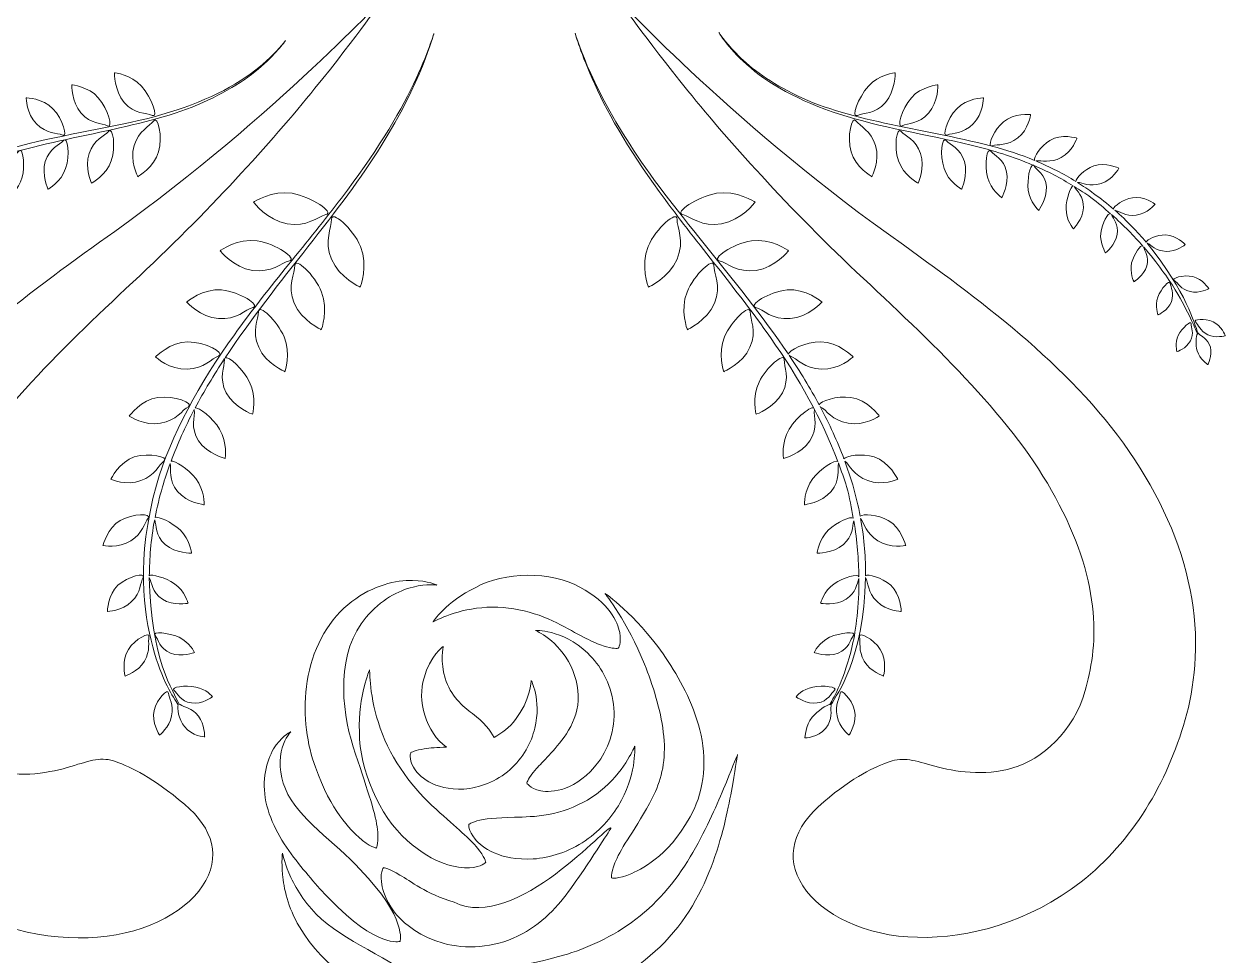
# Model space of a CAD drawing. Extents: x 272 to 570, y -510 to -85.
# Drawn here: x 402.21 to 447.46, y -293.93 to -259.06 of the extents above; entities that cross this region are included whole.
import ezdxf

# ---------------------------------------------------------------- set-up
doc = ezdxf.new("R2010")
doc.units = 0
doc.header["$MEASUREMENT"] = 0
doc.layers.add('Layer 1', color=7, linetype='Continuous')

msp = doc.modelspace()

# ---------------------------------------------------------------- linework, layer by layer
at = {"layer": 'Layer 1', "lineweight": 0}
for points, knots in [([(557.26, -428.987), (551.308, -387.897), (537.651, -351.436), (504.284, -324.924), (502.179, -323.251), (500.029, -321.698), (497.857, -320.198), (497.85, -320.186), (497.849, -320.178), (497.842, -320.165), (494.07, -313.318), (475.261, -287.817), (472.652, -270.415), (472.125, -266.903), (471.92, -263.338), (471.692, -259.797), (470.763, -245.379), (470.267, -230.936), (468.889, -216.548), (468.212, -209.477), (467.389, -202.387), (465.949, -195.426), (464.849, -190.104), (463.985, -182.192), (458.986, -178.931), (455.472, -176.638), (450.202, -176.753), (446.204, -175.918), (440.837, -174.796), (435.555, -173.309), (430.318, -171.692), (429.925, -171.571), (429.532, -171.483), (429.139, -171.379), (426.731, -165.821), (426.432, -160.379), (426.558, -157.057), (434.156, -153.314), (439.591, -143.29), (439.563, -131.489), (439.532, -118.154), (432.541, -107.109), (423.369, -104.865), (427.037, -103.332), (429.611, -99.709), (429.601, -95.486), (429.588, -89.887), (425.038, -85.359), (419.439, -85.373), (413.84, -85.386), (409.312, -89.936), (409.325, -95.534), (409.336, -99.876), (412.079, -103.564), (415.92, -104.999), (407.017, -107.569), (400.346, -118.5), (400.377, -131.582), (400.405, -143.383), (405.887, -153.381), (413.503, -157.088), (413.644, -160.387), (413.376, -165.778), (411.04, -171.308), (404.952, -172.487), (398.92, -174.461), (393.031, -175.989), (388.501, -177.164), (383.193, -176.433), (379.119, -179.12), (374.136, -182.405), (373.309, -190.321), (372.234, -195.648), (370.828, -202.617), (370.038, -209.71), (369.395, -216.784), (368.085, -231.178), (367.658, -245.623), (366.797, -260.046), (366.586, -263.588), (366.398, -267.154), (365.888, -270.669), (363.36, -288.082), (344.039, -315.749), (340.3, -322.614), (340.296, -322.62), (340.296, -322.624), (340.293, -322.63), (339.113, -323.503), (337.94, -324.392), (336.781, -325.322), (303.541, -351.992), (290.057, -388.517), (284.3, -429.635), (280.539, -456.493), (275.992, -483.154), (271.989, -509.907), (271.989, -509.907), (569.901, -509.907), (569.901, -509.907), (565.771, -483.169), (561.148, -455.828), (557.26, -428.987)], [0, 0, 0, 0, 1, 1, 1, 2, 2, 2, 3, 3, 3, 4, 4, 4, 5, 5, 5, 6, 6, 6, 7, 7, 7, 8, 8, 8, 9, 9, 9, 10, 10, 10, 11, 11, 11, 12, 12, 12, 13, 13, 13, 14, 14, 14, 15, 15, 15, 16, 16, 16, 17, 17, 17, 18, 18, 18, 19, 19, 19, 20, 20, 20, 21, 21, 21, 22, 22, 22, 23, 23, 23, 24, 24, 24, 25, 25, 25, 26, 26, 26, 27, 27, 27, 28, 28, 28, 29, 29, 29, 30, 30, 30, 31, 31, 31, 32, 32, 32, 33, 33, 33, 34, 34, 34, 34]), ([(398.426, -291.241), (396.453, -289.738), (395.125, -287.515), (394.443, -285.128), (394.101, -283.934), (393.888, -282.334), (394.192, -280.542), (394.478, -278.781), (395.243, -276.945), (396.346, -275.292), (398.547, -271.928), (401.995, -269.415), (405.028, -267.218), (411.175, -262.918), (415.65, -258.097), (415.65, -258.097), (415.65, -258.097), (414.723, -259.446), (413.091, -261.461), (411.469, -263.476), (409.064, -266.128), (406.273, -268.716), (403.512, -271.297), (400.648, -274.062), (399.168, -276.978), (398.41, -278.414), (397.992, -279.829), (397.886, -281.048), (397.772, -282.242), (397.969, -283.282), (398.185, -284.043), (398.618, -285.599), (399.862, -286.675), (400.98, -286.975), (402.088, -287.293), (403.225, -287.066), (403.952, -286.843), (404.714, -286.618), (405.094, -286.462), (405.652, -286.665), (406.184, -286.866), (407.026, -287.251), (408.205, -288.256), (409.299, -289.181), (409.595, -290.235), (408.885, -291.315), (408.195, -292.362), (406.537, -293.198), (404.596, -293.251), (402.659, -293.321), (400.422, -292.742), (398.426, -291.241)], [0, 0, 0, 0, 1, 1, 1, 2, 2, 2, 3, 3, 3, 4, 4, 4, 5, 5, 5, 6, 6, 6, 7, 7, 7, 8, 8, 8, 9, 9, 9, 10, 10, 10, 11, 11, 11, 12, 12, 12, 13, 13, 13, 14, 14, 14, 15, 15, 15, 16, 16, 16, 17, 17, 17, 17]), ([(435.653, -293.236), (433.714, -293.205), (432.044, -292.375), (431.363, -291.315), (430.661, -290.221), (430.99, -289.142), (432.146, -288.164), (433.263, -287.212), (434.071, -286.852), (434.596, -286.666), (435.145, -286.476), (435.537, -286.625), (436.297, -286.828), (437.024, -287.031), (438.148, -287.224), (439.221, -286.896), (440.304, -286.585), (441.506, -285.529), (441.931, -284.005), (442.142, -283.259), (442.336, -282.238), (442.225, -281.067), (442.122, -279.868), (441.712, -278.471), (440.961, -277.048), (439.498, -274.159), (436.649, -271.404), (433.887, -268.822), (431.093, -266.232), (428.681, -263.573), (427.057, -261.555), (425.421, -259.536), (424.491, -258.185), (424.491, -258.185), (424.491, -258.185), (428.977, -263.017), (435.132, -267.324), (438.166, -269.522), (441.599, -272.026), (443.784, -275.363), (444.879, -277.002), (445.636, -278.82), (445.919, -280.56), (446.22, -282.33), (446.01, -283.911), (445.673, -285.09), (444.999, -287.445), (443.714, -289.648), (441.774, -291.162), (439.814, -292.673), (437.59, -293.286), (435.653, -293.236)], [0, 0, 0, 0, 1, 1, 1, 2, 2, 2, 3, 3, 3, 4, 4, 4, 5, 5, 5, 6, 6, 6, 7, 7, 7, 8, 8, 8, 9, 9, 9, 10, 10, 10, 11, 11, 11, 12, 12, 12, 13, 13, 13, 14, 14, 14, 15, 15, 15, 16, 16, 16, 17, 17, 17, 17]), ([(402.061, -263.783), (402.174, -263.809), (402.239, -264.373), (402.132, -264.791), (402.007, -265.269), (401.6, -265.554), (401.6, -265.554), (401.6, -265.554), (401.316, -265.067), (401.418, -264.582), (401.525, -264.095), (401.874, -263.978), (402.01, -263.808), (402.02, -263.8), (402.029, -263.792), (402.029, -263.792), (401.482, -263.945), (400.949, -264.123), (400.444, -264.334), (400.55, -264.374), (400.652, -264.874), (400.607, -265.267), (400.547, -265.72), (400.217, -266.029), (400.217, -266.029), (400.217, -266.029), (399.893, -265.611), (399.928, -265.145), (399.966, -264.674), (400.285, -264.538), (400.39, -264.358), (400.39, -264.358), (400.394, -264.354), (400.394, -264.354), (399.876, -264.587), (399.375, -264.828), (398.928, -265.118), (399.031, -265.155), (399.189, -265.602), (399.189, -265.957), (399.197, -266.397), (398.913, -266.718), (398.913, -266.718), (398.913, -266.718), (398.558, -266.365), (398.538, -265.931), (398.526, -265.504), (398.785, -265.316), (398.873, -265.152), (398.66, -265.274), (398.47, -265.424), (398.274, -265.554), (398.015, -265.749), (397.768, -265.933), (397.547, -266.128), (397.646, -266.15), (397.847, -266.547), (397.89, -266.879), (397.934, -267.272), (397.713, -267.617), (397.713, -267.617), (397.713, -267.617), (397.344, -267.333), (397.278, -266.93), (397.212, -266.528), (397.44, -266.338), (397.499, -266.171), (397.03, -266.566), (396.659, -266.972), (396.327, -267.336), (396.415, -267.325), (396.655, -267.681), (396.736, -267.996), (396.822, -268.358), (396.647, -268.7), (396.647, -268.7), (396.647, -268.7), (396.276, -268.478), (396.17, -268.108), (396.07, -267.74), (396.27, -267.539), (396.298, -267.372), (396.298, -267.372), (396.298, -267.37), (396.298, -267.37), (394.777, -269.223), (394.489, -270.283), (394.288, -270.645), (394.294, -270.651), (394.299, -270.66), (394.299, -270.674), (394.305, -270.821), (394.443, -271.014), (394.337, -271.317), (394.246, -271.622), (393.923, -271.811), (393.923, -271.811), (393.923, -271.811), (393.754, -271.484), (393.852, -271.157), (393.94, -270.903), (394.166, -270.659), (394.257, -270.639), (394.349, -270.381), (394.508, -269.85), (395.009, -268.943), (395.517, -268.057), (396.371, -266.733), (398.167, -265.405), (399.37, -264.5), (401.004, -263.827), (402.705, -263.454), (404.402, -263.06), (406.15, -262.824), (407.65, -262.357), (409.154, -261.905), (410.386, -261.22), (411.132, -260.564), (411.545, -260.206), (411.822, -259.889), (411.99, -259.675), (411.891, -259.806), (411.765, -259.964), (411.571, -260.173), (411.139, -260.643), (410.425, -261.231), (409.459, -261.719), (407.537, -262.775), (404.659, -263.094), (402.061, -263.783)], [0, 0, 0, 0, 1, 1, 1, 2, 2, 2, 3, 3, 3, 4, 4, 4, 5, 5, 5, 6, 6, 6, 7, 7, 7, 8, 8, 8, 9, 9, 9, 10, 10, 10, 11, 11, 11, 12, 12, 12, 13, 13, 13, 14, 14, 14, 15, 15, 15, 16, 16, 16, 17, 17, 17, 18, 18, 18, 19, 19, 19, 20, 20, 20, 21, 21, 21, 22, 22, 22, 23, 23, 23, 24, 24, 24, 25, 25, 25, 26, 26, 26, 27, 27, 27, 28, 28, 28, 29, 29, 29, 30, 30, 30, 31, 31, 31, 32, 32, 32, 33, 33, 33, 34, 34, 34, 35, 35, 35, 36, 36, 36, 37, 37, 37, 38, 38, 38, 39, 39, 39, 40, 40, 40, 41, 41, 41, 42, 42, 42, 43, 43, 43, 43]), ([(408.739, -274.654), (408.41, -274.151), (408.607, -273.753), (408.575, -273.493), (408.575, -273.493), (408.576, -273.485), (408.576, -273.485), (408.233, -274.13), (407.945, -274.782), (407.707, -275.42), (407.84, -275.377), (408.348, -275.706), (408.63, -276.069), (408.967, -276.512), (408.948, -277.049), (408.948, -277.049), (408.948, -277.049), (408.316, -276.974), (407.948, -276.551), (407.595, -276.127), (407.721, -275.735), (407.677, -275.498), (407.566, -275.792), (407.473, -276.088), (407.385, -276.374), (407.267, -276.773), (407.181, -277.155), (407.105, -277.525), (407.22, -277.467), (407.739, -277.705), (408.053, -277.998), (408.416, -278.35), (408.475, -278.857), (408.475, -278.857), (408.475, -278.857), (407.879, -278.877), (407.487, -278.536), (407.094, -278.193), (407.172, -277.821), (407.092, -277.606), (406.946, -278.377), (406.899, -279.079), (406.892, -279.709), (406.968, -279.625), (407.499, -279.774), (407.831, -280.006), (408.228, -280.279), (408.34, -280.736), (408.34, -280.736), (408.34, -280.736), (407.79, -280.842), (407.383, -280.582), (406.978, -280.315), (406.99, -279.953), (406.892, -279.768), (406.892, -279.768), (406.891, -279.766), (406.891, -279.766), (406.938, -282.844), (407.806, -284.04), (408.006, -284.508), (408.017, -284.507), (408.03, -284.509), (408.044, -284.52), (408.192, -284.634), (408.488, -284.641), (408.728, -284.956), (408.963, -285.267), (408.964, -285.736), (408.964, -285.736), (408.964, -285.736), (408.482, -285.713), (408.208, -285.352), (407.988, -285.073), (407.918, -284.643), (407.976, -284.535), (407.787, -284.243), (407.366, -283.65), (407.017, -282.364), (406.687, -281.098), (406.384, -279.069), (407.16, -276.308), (407.694, -274.456), (408.769, -272.489), (410.076, -270.683), (411.378, -268.869), (412.868, -267.175), (414.081, -265.57), (415.309, -263.975), (416.242, -262.456), (416.781, -261.304), (417.331, -260.156), (417.545, -259.413), (417.545, -259.413), (417.545, -259.413), (417.058, -261.269), (415.567, -263.611), (414.137, -265.986), (411.648, -268.664), (409.732, -271.543), (409.861, -271.473), (410.402, -271.963), (410.645, -272.459), (410.923, -273.03), (410.755, -273.661), (410.755, -273.661), (410.755, -273.661), (410.075, -273.422), (409.773, -272.86), (409.475, -272.294), (409.713, -271.888), (409.704, -271.61), (409.704, -271.61), (409.708, -271.578), (409.708, -271.578), (409.309, -272.186), (408.938, -272.804), (408.607, -273.424), (408.742, -273.376), (409.259, -273.788), (409.523, -274.219), (409.824, -274.727), (409.728, -275.316), (409.728, -275.316), (409.728, -275.316), (409.066, -275.151), (408.739, -274.654)], [0, 0, 0, 0, 1, 1, 1, 2, 2, 2, 3, 3, 3, 4, 4, 4, 5, 5, 5, 6, 6, 6, 7, 7, 7, 8, 8, 8, 9, 9, 9, 10, 10, 10, 11, 11, 11, 12, 12, 12, 13, 13, 13, 14, 14, 14, 15, 15, 15, 16, 16, 16, 17, 17, 17, 18, 18, 18, 19, 19, 19, 20, 20, 20, 21, 21, 21, 22, 22, 22, 23, 23, 23, 24, 24, 24, 25, 25, 25, 26, 26, 26, 27, 27, 27, 28, 28, 28, 29, 29, 29, 30, 30, 30, 31, 31, 31, 32, 32, 32, 33, 33, 33, 34, 34, 34, 35, 35, 35, 36, 36, 36, 37, 37, 37, 38, 38, 38, 39, 39, 39, 40, 40, 40, 41, 41, 41, 42, 42, 42, 42]), ([(426.206, -265.628), (424.999, -264.012), (424.089, -262.474), (423.569, -261.311), (423.039, -260.152), (422.839, -259.407), (422.839, -259.407), (422.839, -259.407), (423.361, -261.25), (424.883, -263.557), (426.343, -265.899), (428.862, -268.531), (430.823, -271.417), (430.808, -271.271), (431.462, -270.95), (432.035, -270.95), (432.69, -270.95), (433.241, -271.515), (433.241, -271.515), (433.241, -271.515), (432.708, -272.002), (432.057, -271.976), (431.406, -271.956), (431.141, -271.57), (430.875, -271.469), (430.862, -271.465), (430.854, -271.459), (430.847, -271.453), (431.255, -272.062), (431.635, -272.683), (431.974, -273.309), (432.009, -273.171), (432.634, -272.957), (433.155, -273.031), (433.776, -273.111), (434.222, -273.726), (434.222, -273.726), (434.222, -273.726), (433.665, -274.107), (433.055, -273.998), (432.452, -273.893), (432.247, -273.503), (432.012, -273.376), (432.012, -273.376), (432.006, -273.371), (432.006, -273.371), (432.356, -274.022), (432.652, -274.683), (432.897, -275.331), (432.967, -275.211), (433.566, -275.111), (434.035, -275.259), (434.594, -275.431), (434.915, -276.092), (434.915, -276.092), (434.915, -276.092), (434.334, -276.351), (433.793, -276.145), (433.252, -275.952), (433.129, -275.566), (432.927, -275.411), (433.04, -275.709), (433.135, -276.009), (433.225, -276.302), (433.345, -276.709), (433.433, -277.1), (433.509, -277.478), (433.598, -277.381), (434.161, -277.403), (434.559, -277.635), (435.049, -277.908), (435.209, -278.57), (435.209, -278.57), (435.209, -278.57), (434.628, -278.689), (434.168, -278.398), (433.724, -278.117), (433.665, -277.745), (433.522, -277.561), (433.668, -278.348), (433.71, -279.066), (433.71, -279.708), (433.786, -279.623), (434.317, -279.758), (434.648, -280.059), (435.023, -280.407), (435.045, -281.043), (435.045, -281.043), (435.045, -281.043), (434.498, -281.029), (434.138, -280.671), (433.774, -280.319), (433.821, -279.963), (433.71, -279.768), (433.71, -279.768), (433.709, -279.766), (433.709, -279.766), (433.621, -282.911), (432.653, -284.097), (432.41, -284.539), (432.417, -284.548), (432.42, -284.561), (432.416, -284.579), (432.384, -284.761), (432.502, -285.062), (432.214, -285.414), (431.921, -285.768), (431.438, -285.773), (431.438, -285.773), (431.438, -285.773), (431.459, -285.304), (431.709, -284.998), (431.915, -284.758), (432.251, -284.531), (432.373, -284.525), (432.534, -284.216), (432.906, -283.604), (433.21, -282.329), (433.355, -281.692), (433.464, -280.833), (433.457, -279.812), (433.377, -280.006), (433.36, -280.333), (432.982, -280.582), (432.575, -280.842), (432.025, -280.736), (432.025, -280.736), (432.025, -280.736), (432.137, -280.279), (432.535, -280.006), (432.886, -279.76), (433.434, -279.621), (433.456, -279.739), (433.447, -279.103), (433.404, -278.42), (433.265, -277.648), (433.204, -277.867), (433.249, -278.212), (432.878, -278.536), (432.486, -278.877), (431.89, -278.857), (431.89, -278.857), (431.89, -278.857), (431.949, -278.35), (432.312, -277.998), (432.64, -277.691), (433.164, -277.466), (433.245, -277.553), (433.173, -277.165), (433.118, -276.792), (432.999, -276.369), (432.915, -276.078), (432.797, -275.78), (432.688, -275.484), (432.687, -275.487), (432.69, -275.487), (432.689, -275.49), (432.64, -275.726), (432.775, -276.122), (432.417, -276.551), (432.049, -276.974), (431.417, -277.049), (431.417, -277.049), (431.417, -277.049), (431.398, -276.512), (431.735, -276.069), (432.024, -275.695), (432.555, -275.36), (432.668, -275.426), (432.091, -273.884), (431.208, -272.288), (430.144, -270.786), (428.867, -268.969), (427.399, -267.255), (426.206, -265.628)], [0, 0, 0, 0, 1, 1, 1, 2, 2, 2, 3, 3, 3, 4, 4, 4, 5, 5, 5, 6, 6, 6, 7, 7, 7, 8, 8, 8, 9, 9, 9, 10, 10, 10, 11, 11, 11, 12, 12, 12, 13, 13, 13, 14, 14, 14, 15, 15, 15, 16, 16, 16, 17, 17, 17, 18, 18, 18, 19, 19, 19, 20, 20, 20, 21, 21, 21, 22, 22, 22, 23, 23, 23, 24, 24, 24, 25, 25, 25, 26, 26, 26, 27, 27, 27, 28, 28, 28, 29, 29, 29, 30, 30, 30, 31, 31, 31, 32, 32, 32, 33, 33, 33, 34, 34, 34, 35, 35, 35, 36, 36, 36, 37, 37, 37, 38, 38, 38, 39, 39, 39, 40, 40, 40, 41, 41, 41, 42, 42, 42, 43, 43, 43, 44, 44, 44, 45, 45, 45, 46, 46, 46, 47, 47, 47, 48, 48, 48, 49, 49, 49, 50, 50, 50, 51, 51, 51, 52, 52, 52, 53, 53, 53, 54, 54, 54, 55, 55, 55, 56, 56, 56, 57, 57, 57, 58, 58, 58, 58]), ([(445.3, -268.999), (445.03, -268.561), (444.642, -268.004), (444.115, -267.398), (444.157, -267.56), (444.329, -267.758), (444.235, -268.108), (444.128, -268.478), (443.757, -268.7), (443.757, -268.7), (443.757, -268.7), (443.582, -268.358), (443.669, -267.996), (443.756, -267.656), (444.02, -267.289), (444.086, -267.365), (443.755, -266.987), (443.382, -266.594), (442.914, -266.187), (442.981, -266.351), (443.191, -266.539), (443.126, -266.93), (443.06, -267.333), (442.692, -267.617), (442.692, -267.617), (442.692, -267.617), (442.47, -267.272), (442.514, -266.879), (442.562, -266.512), (442.796, -266.088), (442.877, -266.156), (442.64, -265.952), (442.419, -265.749), (442.139, -265.542), (441.946, -265.396), (441.727, -265.267), (441.513, -265.134), (441.518, -265.139), (441.524, -265.138), (441.528, -265.147), (441.613, -265.312), (441.879, -265.499), (441.866, -265.931), (441.847, -266.365), (441.491, -266.718), (441.491, -266.718), (441.491, -266.718), (441.207, -266.397), (441.215, -265.957), (441.215, -265.589), (441.385, -265.124), (441.486, -265.116), (441.018, -264.826), (440.516, -264.561), (439.972, -264.332), (439.986, -264.332), (440.001, -264.339), (440.014, -264.358), (440.12, -264.538), (440.438, -264.674), (440.477, -265.144), (440.511, -265.611), (440.187, -266.029), (440.187, -266.029), (440.187, -266.029), (439.857, -265.72), (439.797, -265.267), (439.75, -264.863), (439.862, -264.343), (439.969, -264.331), (439.243, -264.026), (438.468, -263.774), (437.667, -263.59), (435.983, -263.181), (434.233, -262.921), (432.731, -262.429), (431.227, -261.954), (429.999, -261.243), (429.263, -260.573), (428.52, -259.906), (428.219, -259.375), (428.219, -259.375), (428.219, -259.375), (428.416, -259.69), (428.857, -260.15), (429.296, -260.609), (430.014, -261.18), (430.98, -261.649), (432.904, -262.666), (435.759, -262.94), (438.39, -263.612), (438.307, -263.535), (438.527, -263.007), (438.868, -262.718), (439.256, -262.382), (439.884, -262.443), (439.884, -262.443), (439.884, -262.443), (439.813, -263.001), (439.41, -263.316), (439.011, -263.632), (438.657, -263.54), (438.448, -263.616), (438.435, -263.618), (438.423, -263.621), (438.423, -263.621), (438.976, -263.771), (439.518, -263.947), (440.033, -264.158), (439.985, -264.059), (440.256, -263.613), (440.612, -263.408), (441.035, -263.154), (441.619, -263.323), (441.619, -263.323), (441.619, -263.323), (441.46, -263.829), (441.034, -264.051), (440.613, -264.274), (440.292, -264.146), (440.09, -264.178), (440.09, -264.178), (440.084, -264.178), (440.084, -264.178), (440.613, -264.412), (441.124, -264.656), (441.58, -264.95), (441.567, -264.842), (441.888, -264.495), (442.252, -264.361), (442.677, -264.211), (443.189, -264.452), (443.189, -264.452), (443.189, -264.452), (442.957, -264.887), (442.523, -265.024), (442.095, -265.168), (441.838, -264.98), (441.637, -264.984), (441.854, -265.108), (442.048, -265.26), (442.247, -265.393), (442.511, -265.59), (442.762, -265.778), (442.986, -265.979), (442.992, -265.876), (443.347, -265.615), (443.702, -265.557), (444.132, -265.479), (444.546, -265.793), (444.546, -265.793), (444.546, -265.793), (444.256, -266.155), (443.836, -266.208), (443.431, -266.259), (443.214, -266.061), (443.034, -266.022), (443.511, -266.426), (443.885, -266.842), (444.217, -267.216), (444.219, -267.127), (444.605, -266.938), (444.945, -266.949), (445.348, -266.955), (445.676, -267.307), (445.676, -267.307), (445.676, -267.307), (445.346, -267.588), (444.957, -267.564), (444.565, -267.546), (444.403, -267.318), (444.248, -267.252), (444.248, -267.252), (444.246, -267.251), (444.246, -267.251), (445.77, -269.156), (445.996, -270.252), (446.16, -270.629), (446.169, -270.629), (446.178, -270.633), (446.187, -270.644), (446.279, -270.753), (446.516, -270.82), (446.616, -271.148), (446.703, -271.481), (446.522, -271.801), (446.522, -271.801), (446.522, -271.801), (446.206, -271.6), (446.126, -271.288), (446.051, -271.045), (446.074, -270.723), (446.133, -270.645), (446.017, -270.395), (445.823, -269.881), (445.3, -268.999)], [0, 0, 0, 0, 1, 1, 1, 2, 2, 2, 3, 3, 3, 4, 4, 4, 5, 5, 5, 6, 6, 6, 7, 7, 7, 8, 8, 8, 9, 9, 9, 10, 10, 10, 11, 11, 11, 12, 12, 12, 13, 13, 13, 14, 14, 14, 15, 15, 15, 16, 16, 16, 17, 17, 17, 18, 18, 18, 19, 19, 19, 20, 20, 20, 21, 21, 21, 22, 22, 22, 23, 23, 23, 24, 24, 24, 25, 25, 25, 26, 26, 26, 27, 27, 27, 28, 28, 28, 29, 29, 29, 30, 30, 30, 31, 31, 31, 32, 32, 32, 33, 33, 33, 34, 34, 34, 35, 35, 35, 36, 36, 36, 37, 37, 37, 38, 38, 38, 39, 39, 39, 40, 40, 40, 41, 41, 41, 42, 42, 42, 43, 43, 43, 44, 44, 44, 45, 45, 45, 46, 46, 46, 47, 47, 47, 48, 48, 48, 49, 49, 49, 50, 50, 50, 51, 51, 51, 52, 52, 52, 53, 53, 53, 54, 54, 54, 55, 55, 55, 56, 56, 56, 57, 57, 57, 58, 58, 58, 59, 59, 59, 60, 60, 60, 61, 61, 61, 62, 62, 62, 63, 63, 63, 64, 64, 64, 65, 65, 65, 65]), ([(405.59, -260.88), (405.59, -260.88), (406.21, -260.949), (406.593, -261.382), (406.984, -261.819), (407.24, -262.579), (407.002, -262.477), (406.767, -262.373), (406.342, -262.438), (405.954, -261.99), (405.57, -261.543), (405.59, -260.88), (405.59, -260.88)], [0, 0, 0, 0, 1, 1, 1, 2, 2, 2, 3, 3, 3, 4, 4, 4, 4]), ([(434.45, -261.99), (434.062, -262.438), (433.638, -262.373), (433.403, -262.477), (433.164, -262.579), (433.421, -261.819), (433.811, -261.382), (434.194, -260.949), (434.814, -260.88), (434.814, -260.88), (434.814, -260.88), (434.834, -261.543), (434.45, -261.99)], [0, 0, 0, 0, 1, 1, 1, 2, 2, 2, 3, 3, 3, 4, 4, 4, 4]), ([(403.989, -261.33), (403.989, -261.33), (404.617, -261.39), (404.982, -261.815), (405.349, -262.239), (405.549, -262.976), (405.329, -262.868), (405.108, -262.76), (404.703, -262.809), (404.332, -262.384), (403.962, -261.959), (403.989, -261.33), (403.989, -261.33)], [0, 0, 0, 0, 1, 1, 1, 2, 2, 2, 3, 3, 3, 4, 4, 4, 4]), ([(436.072, -262.384), (435.701, -262.809), (435.296, -262.76), (435.075, -262.868), (434.855, -262.976), (435.055, -262.239), (435.423, -261.815), (435.787, -261.39), (436.415, -261.33), (436.415, -261.33), (436.415, -261.33), (436.442, -261.959), (436.072, -262.384)], [0, 0, 0, 0, 1, 1, 1, 2, 2, 2, 3, 3, 3, 4, 4, 4, 4]), ([(402.284, -261.815), (402.284, -261.815), (402.917, -261.833), (403.284, -262.225), (403.652, -262.616), (403.849, -263.311), (403.639, -263.213), (403.427, -263.115), (403.045, -263.175), (402.668, -262.793), (402.289, -262.411), (402.284, -261.815), (402.284, -261.815)], [0, 0, 0, 0, 1, 1, 1, 2, 2, 2, 3, 3, 3, 4, 4, 4, 4]), ([(438.121, -261.815), (438.121, -261.815), (438.116, -262.411), (437.736, -262.793), (437.359, -263.175), (436.977, -263.115), (436.765, -263.213), (436.556, -263.311), (436.752, -262.616), (437.12, -262.225), (437.487, -261.833), (438.121, -261.815), (438.121, -261.815)], [0, 0, 0, 0, 1, 1, 1, 2, 2, 2, 3, 3, 3, 4, 4, 4, 4]), ([(405.466, -264.175), (405.284, -264.713), (404.729, -265.01), (404.729, -265.01), (404.729, -265.01), (404.461, -264.439), (404.638, -263.905), (404.814, -263.37), (405.211, -263.258), (405.371, -263.07), (405.529, -262.884), (405.646, -263.638), (405.466, -264.175)], [0, 0, 0, 0, 1, 1, 1, 2, 2, 2, 3, 3, 3, 4, 4, 4, 4]), ([(407.241, -263.834), (407.075, -264.422), (406.461, -264.768), (406.461, -264.768), (406.461, -264.768), (406.15, -264.18), (406.322, -263.607), (406.492, -263.036), (406.902, -262.891), (407.057, -262.68), (407.205, -262.471), (407.403, -263.253), (407.241, -263.834)], [0, 0, 0, 0, 1, 1, 1, 2, 2, 2, 3, 3, 3, 4, 4, 4, 4]), ([(433.348, -262.68), (433.502, -262.891), (433.912, -263.036), (434.082, -263.607), (434.254, -264.18), (433.943, -264.768), (433.943, -264.768), (433.943, -264.768), (433.329, -264.422), (433.163, -263.834), (433.001, -263.253), (433.199, -262.471), (433.348, -262.68)], [0, 0, 0, 0, 1, 1, 1, 2, 2, 2, 3, 3, 3, 4, 4, 4, 4]), ([(435.033, -263.07), (435.193, -263.258), (435.59, -263.37), (435.767, -263.905), (435.943, -264.439), (435.675, -265.01), (435.675, -265.01), (435.675, -265.01), (435.12, -264.713), (434.938, -264.175), (434.758, -263.638), (434.876, -262.884), (435.033, -263.07)], [0, 0, 0, 0, 1, 1, 1, 2, 2, 2, 3, 3, 3, 4, 4, 4, 4]), ([(403.759, -264.458), (403.592, -264.962), (403.107, -265.241), (403.107, -265.241), (403.107, -265.241), (402.846, -264.704), (402.998, -264.198), (403.152, -263.69), (403.528, -263.586), (403.681, -263.412), (403.835, -263.238), (403.926, -263.955), (403.759, -264.458)], [0, 0, 0, 0, 1, 1, 1, 2, 2, 2, 3, 3, 3, 4, 4, 4, 4]), ([(436.723, -263.412), (436.876, -263.586), (437.252, -263.69), (437.406, -264.198), (437.558, -264.704), (437.298, -265.241), (437.298, -265.241), (437.298, -265.241), (436.813, -264.962), (436.645, -264.458), (436.479, -263.955), (436.57, -263.238), (436.723, -263.412)], [0, 0, 0, 0, 1, 1, 1, 2, 2, 2, 3, 3, 3, 4, 4, 4, 4]), ([(438.395, -263.808), (438.53, -263.978), (438.879, -264.095), (438.986, -264.582), (439.088, -265.067), (438.804, -265.554), (438.804, -265.554), (438.804, -265.554), (438.398, -265.269), (438.272, -264.791), (438.149, -264.312), (438.255, -263.639), (438.395, -263.808)], [0, 0, 0, 0, 1, 1, 1, 2, 2, 2, 3, 3, 3, 4, 4, 4, 4]), ([(410.795, -265.72), (410.795, -265.72), (411.491, -265.262), (412.237, -265.39), (412.981, -265.518), (413.824, -266.11), (413.503, -266.188), (413.181, -266.264), (412.8, -266.665), (412.052, -266.534), (411.304, -266.402), (410.795, -265.72), (410.795, -265.72)], [0, 0, 0, 0, 1, 1, 1, 2, 2, 2, 3, 3, 3, 4, 4, 4, 4]), ([(428.314, -266.534), (427.565, -266.665), (427.185, -266.264), (426.863, -266.188), (426.541, -266.11), (427.384, -265.518), (428.129, -265.39), (428.874, -265.262), (429.57, -265.72), (429.57, -265.72), (429.57, -265.72), (429.061, -266.402), (428.314, -266.534)], [0, 0, 0, 0, 1, 1, 1, 2, 2, 2, 3, 3, 3, 4, 4, 4, 4]), ([(414.787, -268.9), (414.787, -268.9), (414.007, -268.559), (413.714, -267.855), (413.421, -267.152), (413.722, -266.686), (413.716, -266.353), (413.707, -266.023), (414.503, -266.678), (414.801, -267.385), (415.098, -268.09), (414.787, -268.9), (414.787, -268.9)], [0, 0, 0, 0, 1, 1, 1, 2, 2, 2, 3, 3, 3, 4, 4, 4, 4]), ([(425.564, -267.385), (425.862, -266.678), (426.658, -266.023), (426.65, -266.353), (426.643, -266.686), (426.944, -267.152), (426.651, -267.855), (426.358, -268.559), (425.579, -268.9), (425.579, -268.9), (425.579, -268.9), (425.267, -268.09), (425.564, -267.385)], [0, 0, 0, 0, 1, 1, 1, 2, 2, 2, 3, 3, 3, 4, 4, 4, 4]), ([(410.929, -267.169), (411.644, -267.279), (412.44, -267.847), (412.135, -267.919), (411.828, -267.993), (411.472, -268.377), (410.755, -268.275), (410.038, -268.175), (409.54, -267.539), (409.54, -267.539), (409.54, -267.539), (410.215, -267.056), (410.929, -267.169)], [0, 0, 0, 0, 1, 1, 1, 2, 2, 2, 3, 3, 3, 4, 4, 4, 4]), ([(429.61, -268.275), (428.894, -268.377), (428.537, -267.993), (428.23, -267.919), (427.926, -267.847), (428.721, -267.279), (429.436, -267.169), (430.15, -267.056), (430.825, -267.539), (430.825, -267.539), (430.825, -267.539), (430.327, -268.175), (429.61, -268.275)], [0, 0, 0, 0, 1, 1, 1, 2, 2, 2, 3, 3, 3, 4, 4, 4, 4]), ([(413.331, -270.496), (413.331, -270.496), (412.596, -270.164), (412.318, -269.5), (412.043, -268.835), (412.339, -268.399), (412.342, -268.085), (412.346, -267.771), (413.074, -268.424), (413.343, -269.093), (413.609, -269.763), (413.331, -270.496), (413.331, -270.496)], [0, 0, 0, 0, 1, 1, 1, 2, 2, 2, 3, 3, 3, 4, 4, 4, 4]), ([(427.035, -270.496), (427.035, -270.496), (426.756, -269.763), (427.023, -269.093), (427.291, -268.424), (428.019, -267.771), (428.023, -268.085), (428.027, -268.399), (428.323, -268.835), (428.047, -269.5), (427.77, -270.164), (427.035, -270.496), (427.035, -270.496)], [0, 0, 0, 0, 1, 1, 1, 2, 2, 2, 3, 3, 3, 4, 4, 4, 4]), ([(444.648, -269.281), (444.768, -268.956), (445.094, -268.6), (445.111, -268.754), (445.131, -268.904), (445.281, -269.118), (445.157, -269.446), (445.031, -269.772), (444.661, -269.94), (444.661, -269.94), (444.661, -269.94), (444.521, -269.611), (444.648, -269.281)], [0, 0, 0, 0, 1, 1, 1, 2, 2, 2, 3, 3, 3, 4, 4, 4, 4]), ([(445.96, -268.505), (446.315, -268.588), (446.562, -268.958), (446.562, -268.958), (446.562, -268.958), (446.216, -269.151), (445.857, -269.066), (445.5, -268.984), (445.407, -268.74), (445.266, -268.659), (445.131, -268.579), (445.597, -268.426), (445.96, -268.505)], [0, 0, 0, 0, 1, 1, 1, 2, 2, 2, 3, 3, 3, 4, 4, 4, 4]), ([(409.6, -269.009), (410.285, -269.072), (411.06, -269.583), (410.774, -269.663), (410.487, -269.747), (410.168, -270.127), (409.483, -270.077), (408.795, -270.029), (408.288, -269.458), (408.288, -269.458), (408.288, -269.458), (408.913, -268.941), (409.6, -269.009)], [0, 0, 0, 0, 1, 1, 1, 2, 2, 2, 3, 3, 3, 4, 4, 4, 4]), ([(432.077, -269.458), (432.077, -269.458), (431.57, -270.029), (430.882, -270.077), (430.197, -270.127), (429.878, -269.747), (429.591, -269.663), (429.305, -269.583), (430.08, -269.072), (430.766, -269.009), (431.452, -268.941), (432.077, -269.458), (432.077, -269.458)], [0, 0, 0, 0, 1, 1, 1, 2, 2, 2, 3, 3, 3, 4, 4, 4, 4]), ([(411.97, -272.066), (411.97, -272.066), (411.266, -271.769), (410.986, -271.153), (410.707, -270.533), (410.982, -270.117), (410.982, -269.82), (410.986, -269.523), (411.672, -270.14), (411.939, -270.764), (412.202, -271.388), (411.97, -272.066), (411.97, -272.066)], [0, 0, 0, 0, 1, 1, 1, 2, 2, 2, 3, 3, 3, 4, 4, 4, 4]), ([(428.426, -270.764), (428.693, -270.14), (429.379, -269.523), (429.384, -269.82), (429.383, -270.117), (429.658, -270.533), (429.379, -271.153), (429.099, -271.769), (428.395, -272.066), (428.395, -272.066), (428.395, -272.066), (428.164, -271.388), (428.426, -270.764)], [0, 0, 0, 0, 1, 1, 1, 2, 2, 2, 3, 3, 3, 4, 4, 4, 4]), ([(445.416, -270.709), (445.556, -270.424), (445.898, -270.128), (445.895, -270.272), (445.889, -270.415), (446.027, -270.618), (445.869, -270.913), (445.716, -271.202), (445.364, -271.317), (445.364, -271.317), (445.364, -271.317), (445.278, -270.994), (445.416, -270.709)], [0, 0, 0, 0, 1, 1, 1, 2, 2, 2, 3, 3, 3, 4, 4, 4, 4]), ([(446.519, -270.682), (446.222, -270.537), (446.163, -270.306), (446.059, -270.203), (445.955, -270.104), (446.399, -270.056), (446.716, -270.196), (447.034, -270.333), (447.176, -270.717), (447.176, -270.717), (447.176, -270.717), (446.822, -270.826), (446.519, -270.682)], [0, 0, 0, 0, 1, 1, 1, 2, 2, 2, 3, 3, 3, 4, 4, 4, 4]), ([(408.331, -270.95), (408.987, -270.95), (409.752, -271.371), (409.491, -271.469), (409.224, -271.57), (408.959, -271.956), (408.309, -271.976), (407.657, -272.002), (407.125, -271.515), (407.125, -271.515), (407.125, -271.515), (407.675, -270.95), (408.331, -270.95)], [0, 0, 0, 0, 1, 1, 1, 2, 2, 2, 3, 3, 3, 4, 4, 4, 4]), ([(430.592, -272.86), (430.29, -273.422), (429.61, -273.661), (429.61, -273.661), (429.61, -273.661), (429.442, -273.03), (429.72, -272.459), (429.999, -271.89), (430.67, -271.329), (430.661, -271.61), (430.652, -271.888), (430.89, -272.294), (430.592, -272.86)], [0, 0, 0, 0, 1, 1, 1, 2, 2, 2, 3, 3, 3, 4, 4, 4, 4]), ([(407.21, -273.031), (407.824, -272.944), (408.584, -273.254), (408.354, -273.376), (408.118, -273.503), (407.914, -273.893), (407.31, -273.998), (406.7, -274.107), (406.143, -273.726), (406.143, -273.726), (406.143, -273.726), (406.59, -273.111), (407.21, -273.031)], [0, 0, 0, 0, 1, 1, 1, 2, 2, 2, 3, 3, 3, 4, 4, 4, 4]), ([(430.842, -274.219), (431.152, -273.712), (431.819, -273.229), (431.79, -273.493), (431.758, -273.753), (431.955, -274.151), (431.626, -274.654), (431.299, -275.151), (430.638, -275.316), (430.638, -275.316), (430.638, -275.316), (430.541, -274.727), (430.842, -274.219)], [0, 0, 0, 0, 1, 1, 1, 2, 2, 2, 3, 3, 3, 4, 4, 4, 4]), ([(406.33, -275.259), (406.892, -275.083), (407.644, -275.259), (407.445, -275.405), (407.24, -275.557), (407.119, -275.95), (406.572, -276.145), (406.031, -276.351), (405.45, -276.092), (405.45, -276.092), (405.45, -276.092), (405.772, -275.431), (406.33, -275.259)], [0, 0, 0, 0, 1, 1, 1, 2, 2, 2, 3, 3, 3, 4, 4, 4, 4]), ([(405.806, -277.635), (406.283, -277.358), (406.998, -277.378), (406.85, -277.55), (406.702, -277.73), (406.649, -278.112), (406.197, -278.398), (405.737, -278.689), (405.156, -278.57), (405.156, -278.57), (405.156, -278.57), (405.316, -277.908), (405.806, -277.635)], [0, 0, 0, 0, 1, 1, 1, 2, 2, 2, 3, 3, 3, 4, 4, 4, 4]), ([(405.717, -280.059), (406.103, -279.709), (406.759, -279.581), (406.655, -279.768), (406.545, -279.963), (406.591, -280.319), (406.228, -280.671), (405.868, -281.029), (405.32, -281.043), (405.32, -281.043), (405.32, -281.043), (405.342, -280.407), (405.717, -280.059)], [0, 0, 0, 0, 1, 1, 1, 2, 2, 2, 3, 3, 3, 4, 4, 4, 4]), ([(423.885, -282.331), (423.527, -282.218), (423.062, -281.951), (422.292, -281.546), (421.533, -281.123), (420.391, -280.781), (419.335, -280.901), (418.292, -280.988), (417.51, -281.432), (417.51, -281.432), (417.51, -281.432), (418, -280.675), (419.112, -280.138), (420.183, -279.562), (421.926, -279.515), (423.015, -280.128), (424.11, -280.709), (424.426, -281.437), (424.503, -281.831), (424.578, -282.246), (424.444, -282.419), (424.444, -282.419), (424.444, -282.419), (424.234, -282.452), (423.885, -282.331)], [0, 0, 0, 0, 1, 1, 1, 2, 2, 2, 3, 3, 3, 4, 4, 4, 5, 5, 5, 6, 6, 6, 7, 7, 7, 8, 8, 8, 8]), ([(415.395, -289.895), (415.395, -289.895), (415.159, -289.879), (414.718, -289.482), (414.302, -289.073), (413.568, -288.327), (413.002, -286.553), (412.735, -285.664), (412.619, -284.541), (412.84, -283.439), (413.043, -282.34), (413.662, -281.276), (414.47, -280.673), (415.268, -280.06), (416.145, -279.858), (416.739, -279.88), (417.341, -279.889), (417.66, -280.053), (417.66, -280.053), (417.66, -280.053), (417.304, -279.99), (416.765, -280.127), (416.231, -280.248), (415.539, -280.621), (415.016, -281.252), (413.905, -282.515), (414.05, -284.664), (414.529, -286.105), (414.998, -287.591), (415.353, -288.521), (415.419, -289.105), (415.506, -289.686), (415.395, -289.895), (415.395, -289.895)], [0, 0, 0, 0, 1, 1, 1, 2, 2, 2, 3, 3, 3, 4, 4, 4, 5, 5, 5, 6, 6, 6, 7, 7, 7, 8, 8, 8, 9, 9, 9, 10, 10, 10, 11, 11, 11, 11]), ([(424.404, -290.275), (424.615, -289.761), (425.25, -289.018), (425.837, -287.781), (426.117, -287.162), (426.25, -286.428), (426.135, -285.559), (426.028, -284.704), (425.743, -283.788), (425.43, -283.01), (424.797, -281.438), (423.954, -280.366), (423.954, -280.366), (423.954, -280.366), (425.077, -281.136), (426.126, -282.626), (426.645, -283.372), (427.148, -284.257), (427.449, -285.283), (427.768, -286.291), (427.712, -287.532), (427.297, -288.413), (426.442, -290.16), (425.442, -290.592), (424.951, -290.853), (424.416, -291.081), (424.192, -291.01), (424.192, -291.01), (424.192, -291.01), (424.157, -290.78), (424.404, -290.275)], [0, 0, 0, 0, 1, 1, 1, 2, 2, 2, 3, 3, 3, 4, 4, 4, 5, 5, 5, 6, 6, 6, 7, 7, 7, 8, 8, 8, 9, 9, 9, 10, 10, 10, 10]), ([(406.109, -282.464), (406.36, -282.057), (406.938, -281.792), (406.879, -281.985), (406.835, -282.183), (406.945, -282.495), (406.708, -282.898), (406.476, -283.305), (405.986, -283.457), (405.986, -283.457), (405.986, -283.457), (405.84, -282.871), (406.109, -282.464)], [0, 0, 0, 0, 1, 1, 1, 2, 2, 2, 3, 3, 3, 4, 4, 4, 4]), ([(407.685, -282.601), (407.267, -282.427), (407.235, -282.088), (407.107, -281.938), (406.991, -281.778), (407.599, -281.828), (408.007, -282.006), (408.399, -282.193), (408.581, -282.576), (408.581, -282.576), (408.581, -282.576), (408.104, -282.768), (407.685, -282.601)], [0, 0, 0, 0, 1, 1, 1, 2, 2, 2, 3, 3, 3, 4, 4, 4, 4]), ([(421.335, -286.986), (421.564, -286.707), (421.948, -286.382), (422.421, -285.743), (422.648, -285.418), (422.873, -285.013), (422.93, -284.547), (422.996, -284.079), (422.893, -283.535), (422.671, -283.079), (422.45, -282.623), (422.119, -282.268), (421.84, -282.057), (421.561, -281.845), (421.352, -281.754), (421.352, -281.754), (421.352, -281.754), (421.574, -281.742), (421.946, -281.832), (422.315, -281.922), (422.834, -282.146), (423.304, -282.598), (423.768, -283.043), (424.178, -283.721), (424.272, -284.515), (424.377, -285.314), (424.109, -286.117), (423.72, -286.662), (422.893, -287.767), (421.953, -287.834), (421.548, -287.753), (421.109, -287.66), (421.02, -287.453), (421.02, -287.453), (421.02, -287.453), (421.097, -287.255), (421.335, -286.986)], [0, 0, 0, 0, 1, 1, 1, 2, 2, 2, 3, 3, 3, 4, 4, 4, 5, 5, 5, 6, 6, 6, 7, 7, 7, 8, 8, 8, 9, 9, 9, 10, 10, 10, 11, 11, 11, 12, 12, 12, 12]), ([(431.785, -282.576), (431.785, -282.576), (431.966, -282.193), (432.358, -282.006), (432.766, -281.828), (433.375, -281.778), (433.259, -281.938), (433.131, -282.088), (433.098, -282.427), (432.68, -282.601), (432.262, -282.768), (431.785, -282.576), (431.785, -282.576)], [0, 0, 0, 0, 1, 1, 1, 2, 2, 2, 3, 3, 3, 4, 4, 4, 4]), ([(434.379, -283.457), (434.379, -283.457), (433.889, -283.305), (433.657, -282.898), (433.421, -282.495), (433.53, -282.183), (433.486, -281.985), (433.427, -281.792), (434.005, -282.057), (434.256, -282.464), (434.525, -282.871), (434.379, -283.457), (434.379, -283.457)], [0, 0, 0, 0, 1, 1, 1, 2, 2, 2, 3, 3, 3, 4, 4, 4, 4]), ([(416.783, -286.873), (416.595, -286.531), (416.68, -286.33), (416.68, -286.33), (416.68, -286.33), (416.862, -286.228), (417.177, -286.182), (417.39, -286.145), (417.678, -286.133), (418.018, -286.121), (418.016, -286.119), (418.014, -286.119), (418.012, -286.118), (417.264, -285.6), (416.906, -284.324), (417.177, -283.531), (417.398, -282.701), (417.896, -282.35), (417.896, -282.35), (417.896, -282.35), (417.77, -282.939), (417.972, -283.543), (418.159, -284.178), (418.629, -284.606), (418.991, -284.864), (419.427, -285.169), (419.668, -285.517), (419.797, -285.754), (420.094, -285.593), (420.378, -285.383), (420.6, -285.084), (421.141, -284.413), (421.188, -283.619), (421.188, -283.619), (421.188, -283.619), (421.274, -283.785), (421.347, -284.098), (421.418, -284.41), (421.455, -284.88), (421.324, -285.412), (421.195, -285.939), (420.891, -286.524), (420.391, -286.963), (419.893, -287.412), (419.237, -287.649), (418.673, -287.686), (417.515, -287.74), (416.959, -287.19), (416.783, -286.873)], [0, 0, 0, 0, 1, 1, 1, 2, 2, 2, 3, 3, 3, 4, 4, 4, 5, 5, 5, 6, 6, 6, 7, 7, 7, 8, 8, 8, 9, 9, 9, 10, 10, 10, 11, 11, 11, 12, 12, 12, 13, 13, 13, 14, 14, 14, 15, 15, 15, 16, 16, 16, 16]), ([(414.757, -285.557), (414.709, -284.16), (415.141, -283.225), (415.141, -283.225), (415.141, -283.225), (415.12, -284.255), (415.54, -285.415), (415.934, -286.599), (416.821, -287.741), (417.625, -288.441), (418.415, -289.156), (418.912, -289.565), (419.178, -289.898), (419.45, -290.221), (419.487, -290.435), (419.487, -290.435), (419.487, -290.435), (419.344, -290.606), (418.878, -290.635), (418.428, -290.654), (417.571, -290.534), (416.543, -289.608), (415.492, -288.697), (414.759, -286.939), (414.757, -285.557)], [0, 0, 0, 0, 1, 1, 1, 2, 2, 2, 3, 3, 3, 4, 4, 4, 5, 5, 5, 6, 6, 6, 7, 7, 7, 8, 8, 8, 8]), ([(407.726, -284.95), (407.636, -285.385), (407.272, -285.669), (407.272, -285.669), (407.272, -285.669), (406.969, -285.182), (407.067, -284.744), (407.182, -284.297), (407.601, -283.909), (407.612, -284.093), (407.618, -284.288), (407.812, -284.523), (407.726, -284.95)], [0, 0, 0, 0, 1, 1, 1, 2, 2, 2, 3, 3, 3, 4, 4, 4, 4]), ([(408.629, -283.871), (409.029, -283.939), (409.255, -284.238), (409.255, -284.238), (409.255, -284.238), (408.865, -284.532), (408.465, -284.466), (408.055, -284.4), (407.948, -284.106), (407.815, -283.99), (407.672, -283.873), (408.247, -283.792), (408.629, -283.871)], [0, 0, 0, 0, 1, 1, 1, 2, 2, 2, 3, 3, 3, 4, 4, 4, 4]), ([(431.736, -283.871), (432.118, -283.792), (432.694, -283.873), (432.55, -283.99), (432.417, -284.106), (432.31, -284.4), (431.9, -284.466), (431.501, -284.532), (431.11, -284.238), (431.11, -284.238), (431.11, -284.238), (431.336, -283.939), (431.736, -283.871)], [0, 0, 0, 0, 1, 1, 1, 2, 2, 2, 3, 3, 3, 4, 4, 4, 4]), ([(433.093, -285.669), (433.093, -285.669), (432.729, -285.385), (432.639, -284.95), (432.553, -284.523), (432.747, -284.288), (432.754, -284.093), (432.764, -283.909), (433.183, -284.297), (433.298, -284.744), (433.397, -285.182), (433.093, -285.669), (433.093, -285.669)], [0, 0, 0, 0, 1, 1, 1, 2, 2, 2, 3, 3, 3, 4, 4, 4, 4]), ([(411.213, -287.867), (411.127, -287.077), (411.366, -286.405), (411.646, -286.032), (411.93, -285.653), (412.184, -285.544), (412.184, -285.544), (412.184, -285.544), (411.989, -285.747), (411.868, -286.145), (411.745, -286.537), (411.75, -287.127), (411.986, -287.683), (412.44, -288.786), (413.875, -289.702), (414.769, -290.682), (416.577, -292.556), (416.277, -293.391), (416.277, -293.391), (416.277, -293.391), (415.432, -293.661), (413.624, -291.787), (413.172, -291.31), (412.69, -290.766), (412.203, -290.113), (411.724, -289.463), (411.297, -288.668), (411.213, -287.867)], [0, 0, 0, 0, 1, 1, 1, 2, 2, 2, 3, 3, 3, 4, 4, 4, 5, 5, 5, 6, 6, 6, 7, 7, 7, 8, 8, 8, 9, 9, 9, 9]), ([(418.832, -295.252), (418.179, -294.91), (418.106, -294.661), (418.106, -294.661), (418.106, -294.661), (418.324, -294.535), (418.985, -294.472), (419.643, -294.376), (420.758, -294.408), (422.543, -293.864), (423.431, -293.585), (424.42, -293.122), (425.274, -292.43), (426.13, -291.752), (426.829, -290.81), (427.343, -289.883), (427.863, -288.956), (428.232, -288.063), (428.497, -287.426), (428.757, -286.786), (428.916, -286.397), (428.916, -286.397), (428.916, -286.397), (428.848, -286.812), (428.736, -287.496), (428.612, -288.179), (428.434, -289.137), (428.07, -290.207), (427.71, -291.271), (427.119, -292.46), (426.186, -293.414), (425.272, -294.369), (424.107, -295.042), (423.026, -295.38), (420.828, -296.044), (419.463, -295.555), (418.832, -295.252)], [0, 0, 0, 0, 1, 1, 1, 2, 2, 2, 3, 3, 3, 4, 4, 4, 5, 5, 5, 6, 6, 6, 7, 7, 7, 8, 8, 8, 9, 9, 9, 10, 10, 10, 11, 11, 11, 12, 12, 12, 12]), ([(423.209, -289.622), (422.608, -290.038), (421.892, -290.261), (421.268, -290.305), (419.997, -290.373), (419.345, -289.871), (419.085, -289.56), (418.816, -289.227), (418.855, -289.011), (418.855, -289.011), (418.855, -289.011), (419.027, -288.886), (419.392, -288.826), (419.761, -288.755), (420.294, -288.767), (421.154, -288.718), (422.015, -288.694), (423.154, -288.352), (423.939, -287.624), (424.733, -286.936), (425.063, -286.083), (425.063, -286.083), (425.063, -286.083), (425.079, -286.302), (425.034, -286.671), (424.989, -287.039), (424.863, -287.561), (424.569, -288.109), (424.278, -288.652), (423.813, -289.215), (423.209, -289.622)], [0, 0, 0, 0, 1, 1, 1, 2, 2, 2, 3, 3, 3, 4, 4, 4, 5, 5, 5, 6, 6, 6, 7, 7, 7, 8, 8, 8, 9, 9, 9, 10, 10, 10, 10]), ([(415.608, -291.349), (415.501, -290.804), (415.661, -290.628), (415.661, -290.628), (415.661, -290.628), (415.881, -290.665), (416.271, -290.91), (416.677, -291.126), (417.236, -291.609), (418.305, -291.925), (420.628, -293.071), (424.139, -288.887), (424.174, -289.152), (424.174, -289.152), (423.563, -290.142), (422.674, -291.409), (422.217, -292.033), (421.596, -292.764), (420.678, -293.197), (419.78, -293.628), (418.736, -293.693), (417.894, -293.462), (416.176, -292.935), (415.728, -291.835), (415.608, -291.349)], [0, 0, 0, 0, 1, 1, 1, 2, 2, 2, 3, 3, 3, 4, 4, 4, 5, 5, 5, 6, 6, 6, 7, 7, 7, 8, 8, 8, 8]), ([(416.155, -296.268), (415.215, -295.42), (413.385, -294.357), (412.51, -292.846), (412.079, -292.112), (411.923, -291.391), (411.878, -290.888), (411.834, -290.381), (411.876, -290.084), (411.876, -290.084), (411.876, -290.084), (411.936, -290.382), (412.12, -290.829), (412.302, -291.274), (412.634, -291.861), (413.144, -292.366), (414.144, -293.403), (415.933, -293.982), (417.194, -295.063), (418.441, -296.131), (418.699, -297.283), (418.614, -297.834), (418.537, -298.408), (418.314, -298.51), (418.314, -298.51), (418.314, -298.51), (418.128, -298.384), (417.842, -298.025), (417.542, -297.668), (417.144, -297.132), (416.155, -296.268)], [0, 0, 0, 0, 1, 1, 1, 2, 2, 2, 3, 3, 3, 4, 4, 4, 5, 5, 5, 6, 6, 6, 7, 7, 7, 8, 8, 8, 9, 9, 9, 10, 10, 10, 10])]:
    msp.add_open_spline(points, degree=3, knots=knots, dxfattribs=at)

doc.saveas('drawing.dxf')
